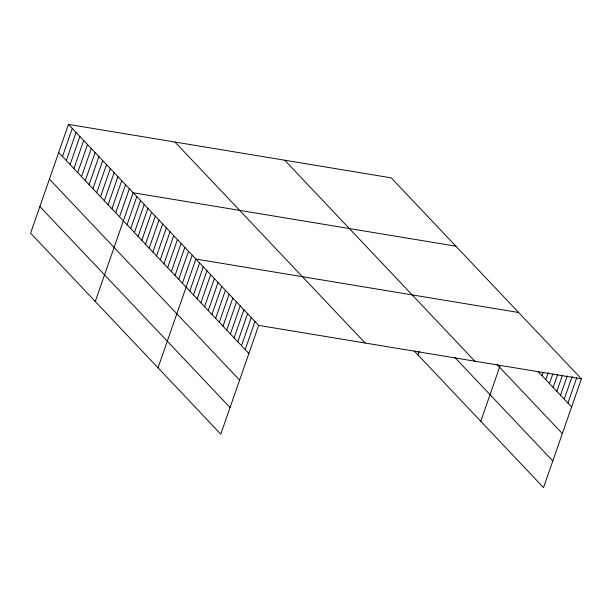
<?xml version="1.0" encoding="UTF-8"?>
<svg xmlns="http://www.w3.org/2000/svg" width="612" height="612" viewBox="0 0 612 612"><rect width="100%" height="100%" fill="white"/><g stroke="black" fill="none" stroke-linecap="round" stroke-linejoin="round"><path stroke-width="0.92" d="M68.475 124.397L30.6 233.157L220.787 434.145L258.662 325.385L68.475 124.397L391.213 177.855L581.4 378.843L543.525 487.603L414.202 350.928M62.485 156.527L72.277 128.421M66.295 160.551L76.079 132.437M70.097 164.567L79.889 136.453M73.899 168.591L83.691 140.477M77.701 172.607L87.493 144.493M81.511 176.631L91.295 148.517M85.313 180.647L95.097 152.533M89.115 184.671L98.907 156.557M92.917 188.687L102.709 160.573M96.719 192.711L106.511 164.597M100.529 196.727L110.313 168.614M104.331 200.751L114.123 172.638M108.133 204.768L117.925 176.654M111.935 208.784L121.727 180.678M115.737 212.808L125.529 184.694M119.547 216.824L129.331 188.71M95.265 301.494L133.141 192.734L455.879 246.185M127.036 224.749L136.828 196.636M130.731 228.651L140.523 200.537M134.426 232.552L144.21 204.439M138.113 236.454L147.905 208.34M141.808 240.355L151.6 212.242M145.495 244.257L155.287 216.143M149.19 248.158L158.982 220.045M152.885 252.06L162.67 223.946M156.573 255.961L166.365 227.848M160.268 259.863L170.06 231.749M163.955 263.764L173.747 235.651M167.65 267.666L177.442 239.552M171.345 271.567L181.129 243.454M175.032 275.469L184.824 247.355M178.727 279.37L188.519 251.257M182.414 283.272L192.206 255.158M158.026 367.82L195.901 259.06L518.639 312.518M189.804 291.075L199.588 262.961M193.491 294.976L203.283 266.863M197.186 298.878L206.978 270.764M200.874 302.779L210.666 274.666M204.569 306.681L214.361 278.567M208.264 310.582L218.048 282.469M211.951 314.484L221.743 286.37M215.646 318.385L225.43 290.272M219.333 322.287L229.125 294.173M223.028 326.188L232.82 298.075M226.723 330.09L236.507 301.976M230.41 333.991L240.202 305.878M234.105 337.893L243.89 309.779M237.793 341.794L247.585 313.681M241.488 345.696L251.28 317.582M245.175 349.597L254.967 321.484M418.004 354.952L419.235 351.403M480.764 421.278L500.195 365.471M542.071 375.745L543.295 372.226M545.766 379.647L548.214 372.616M549.461 383.548L552.827 373.878M553.149 387.45L557.739 374.269M556.843 391.351L562.351 375.531M560.531 395.253L567.263 375.921M564.226 399.154L572.182 376.311M567.921 403.056L576.787 377.573M258.662 325.385L581.4 378.843M538.384 371.844L571.608 406.957M497.12 364.637L562.344 433.571M284.71 160.214L474.897 361.202M454.961 357.599L552.797 460.989M174.978 142.038L365.165 343.026M58.683 152.51L248.87 353.499M49.419 179.125L239.606 380.113M39.864 206.542L230.051 407.531"/></g></svg>
